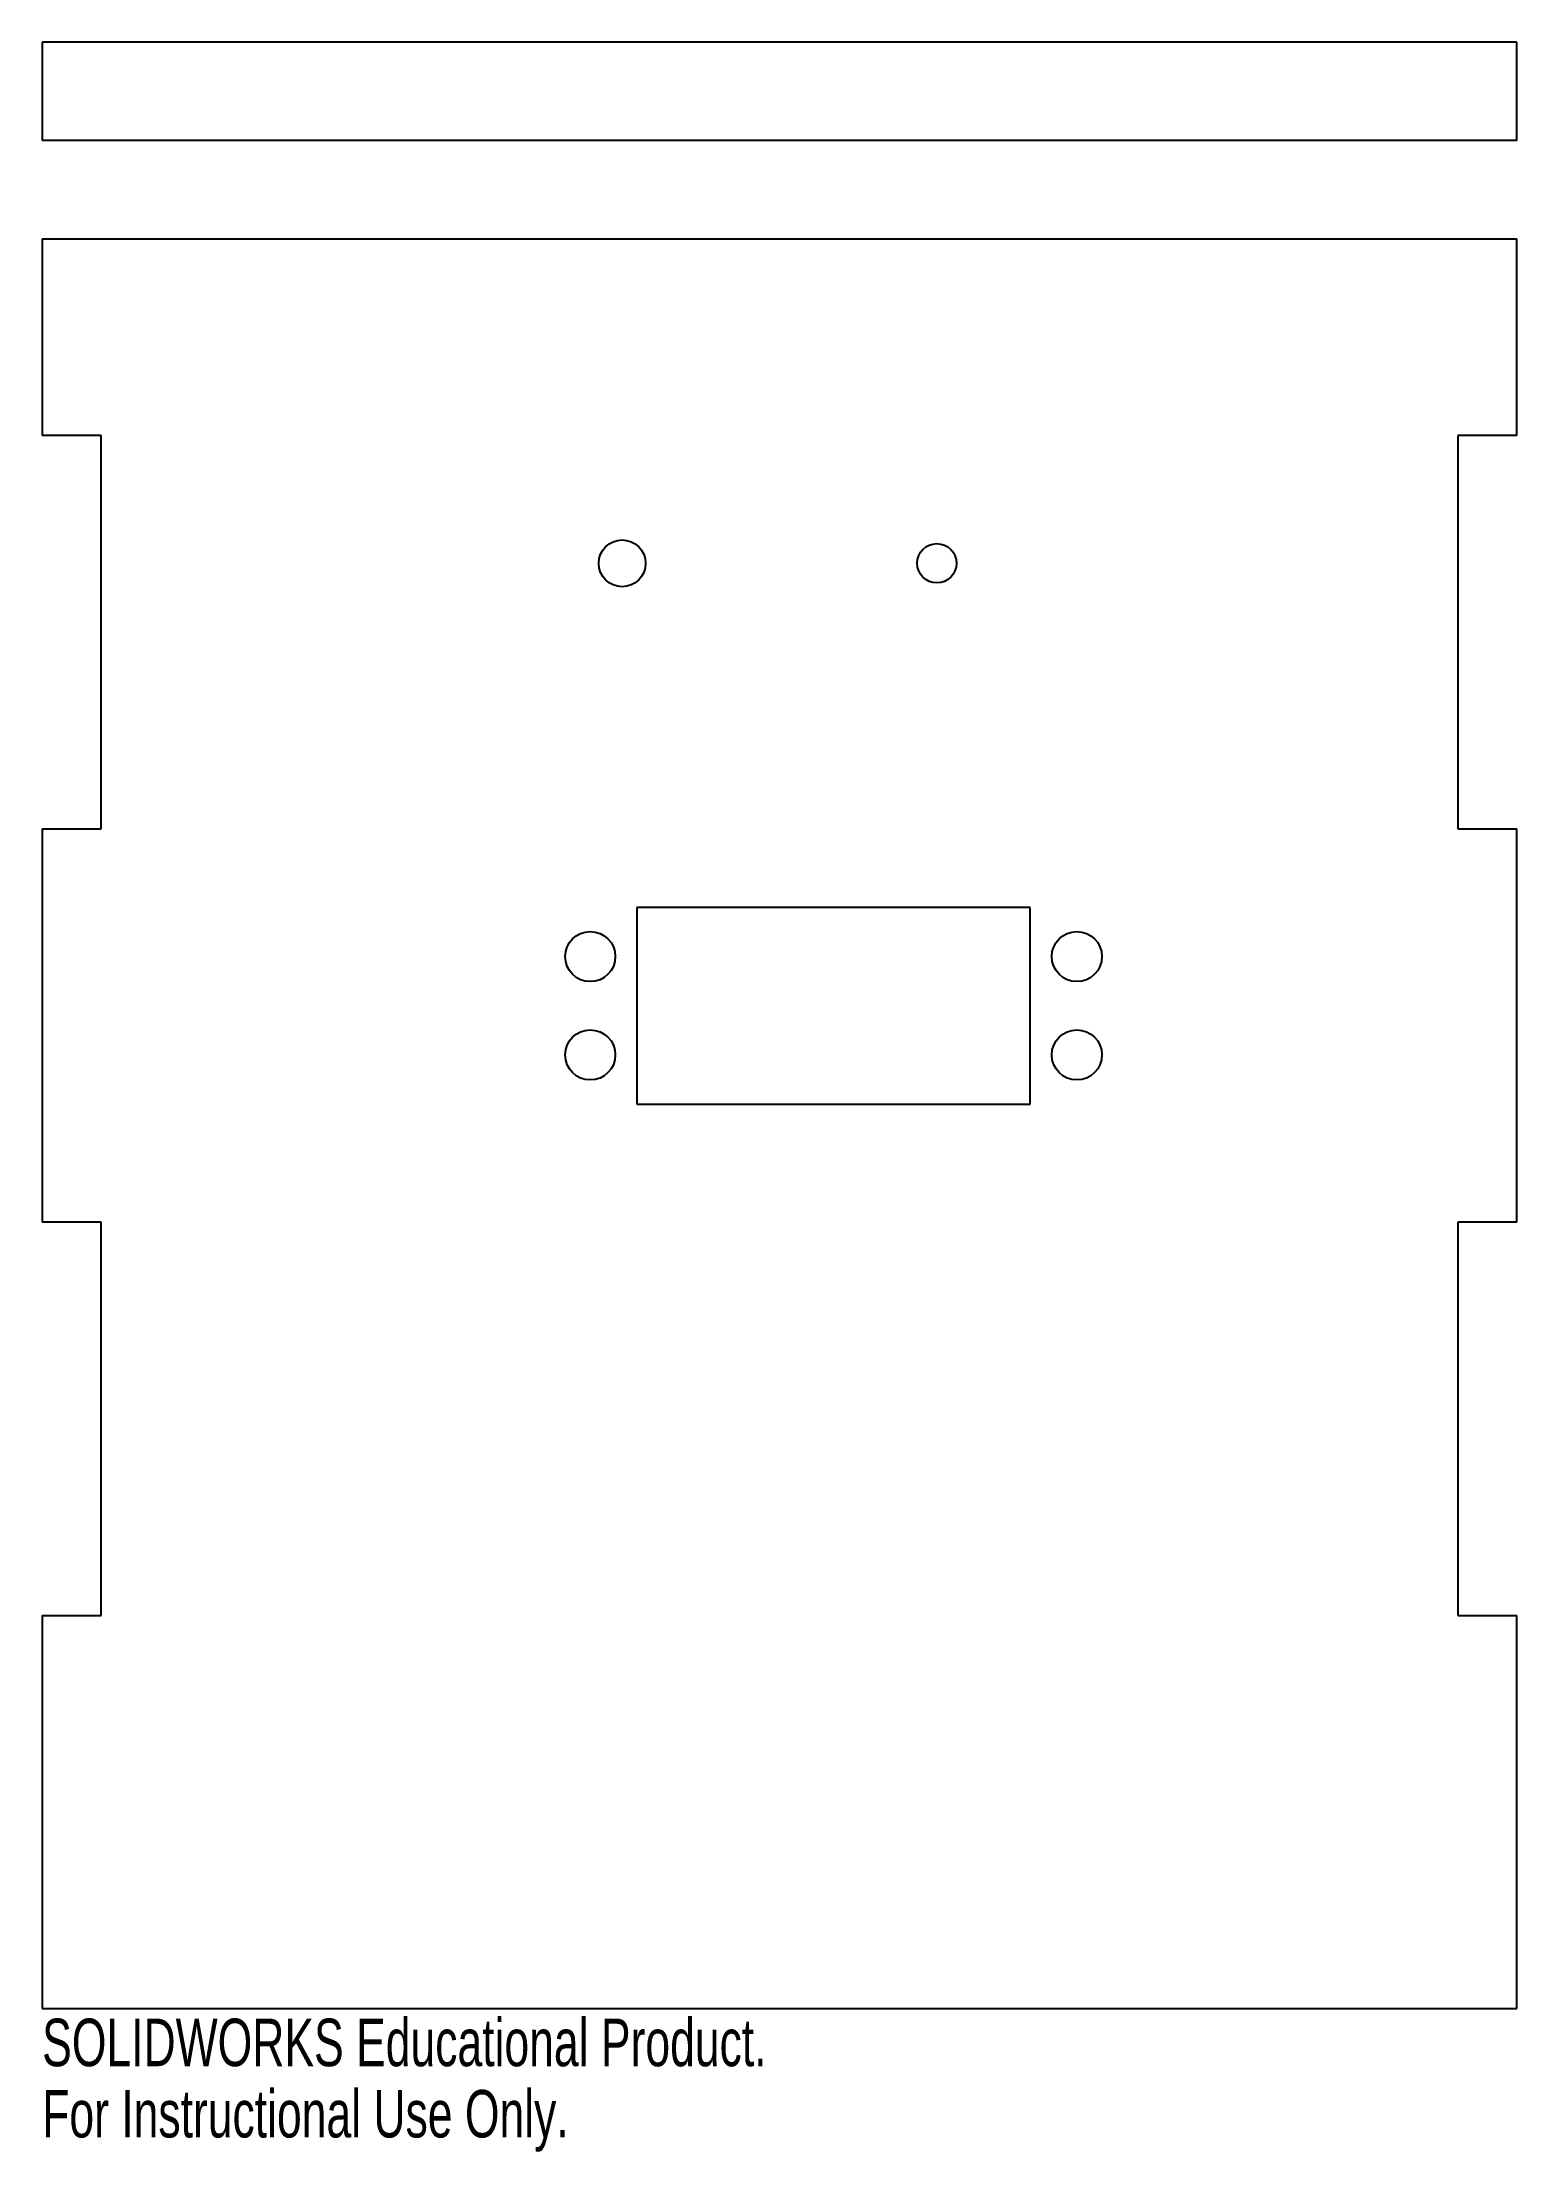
# Model space of a CAD drawing. Header units: millimetres. Extents: x -75 to 75, y -115 to 100.
import ezdxf

# ---------------------------------------------------------------- set-up
doc = ezdxf.new("R2010")
doc.units = ezdxf.units.MM
doc.styles.add('SLDTEXTSTYLE0', font='TXT', dxfattribs={"width": 0.7})

msp = doc.modelspace()

# ---------------------------------------------------------------- linework, layer by layer
at = {"color": 7, "linetype": 'Continuous', "lineweight": 25}
for p, q in [((75, 100), (-75, 100)), ((-75, 100), (-75, 90)), ((75, 90), (75, 100)), ((75, 90), (-75, 90)), ((-75, 80), (75, 80)), ((-75, 80), (-75, 60)), ((75, 60), (75, 80)), ((-69, 60), (-75, 60)), ((-69, 20), (-69, 60)), ((69, 60), (69, 20)), ((75, 60), (69, 60)), ((-75, 20), (-69, 20)), ((-75, 20), (-75, -20)), ((69, 20), (75, 20)), ((75, -20), (75, 20)), ((-14.5, 12), (-14.5, -8)), ((25.5, 12), (-14.5, 12)), ((25.5, -8), (25.5, 12)), ((-14.5, -8), (25.5, -8)), ((-69, -20), (-75, -20)), ((-69, -60), (-69, -20)), ((69, -20), (69, -60)), ((75, -20), (69, -20)), ((-75, -60), (-69, -60)), ((-75, -60), (-75, -100)), ((69, -60), (75, -60)), ((75, -100), (75, -60)), ((-75, -100), (75, -100))]:
    msp.add_line(p, q, dxfattribs=at)
for centre, radius in [((-16, 47), 2.38), ((16, 47), 2), ((-19.25, 7), 2.55), ((30.25, 7), 2.55), ((-19.25, -3), 2.55), ((30.25, -3), 2.55)]:
    msp.add_circle(centre, radius, dxfattribs=at)

# ---------------------------------------------------------------- texts
at = {"color": 7, "linetype": 'Continuous', "char_height": 4.8336, "attachment_point": 1, "style": 'SLDTEXTSTYLE0'}
for s, insert in [('SOLIDWORKS Educational Product.', (-75, -101.02)), ('For Instructional Use Only.', (-75, -108.27))]:
    msp.add_mtext(s, dxfattribs=dict(at, insert=insert))

doc.saveas('drawing.dxf')
